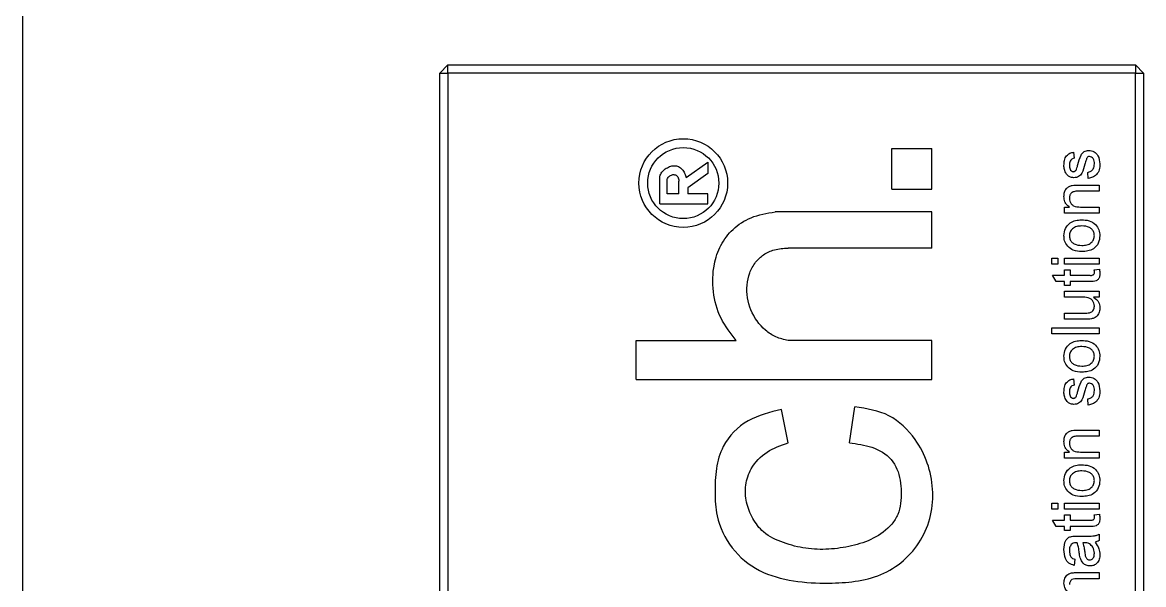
# Model space of a CAD drawing. Extents: x 150 to 4150, y 50 to 2920.
# Drawn here: x 410.8 to 584.8, y 1855.4 to 1942.8 of the extents above; entities that cross this region are included whole.
import ezdxf

# ---------------------------------------------------------------- set-up
doc = ezdxf.new("R2010")
doc.units = 0
doc.header["$LTSCALE"] = 10
doc.linetypes.add('SLD-KATı', pattern=[0])
doc.layers.get('0').update_dxf_attribs({"linetype": 'CONTINUOUS'})

msp = doc.modelspace()

# ---------------------------------------------------------------- linework, layer by layer
at = {"color": 7, "linetype": 'SLD-KATı'}
for p, q in [((410.78, 2138.92), (410.78, 1418.92)), ((475.55, 1934.9), (476.8, 1936.15)), ((476.8, 1934.9), (476.8, 1936.15)), ((476.8, 1936.15), (583.57, 1936.15)), ((583.57, 1936.15), (583.57, 1934.9)), ((583.57, 1936.15), (584.82, 1934.9)), ((475.55, 1620.16), (475.55, 1934.9)), ((475.55, 1934.9), (476.8, 1934.9)), ((476.8, 1934.9), (476.8, 1620.16)), ((583.57, 1934.9), (476.8, 1934.9)), ((583.57, 1620.16), (583.57, 1934.9)), ((583.57, 1934.9), (584.82, 1934.9)), ((584.82, 1934.9), (584.82, 1620.16)), ((545.72, 1916.85), (545.72, 1923.18)), ((545.72, 1923.18), (551.96, 1923.18)), ((551.96, 1916.85), (551.96, 1923.18)), ((573.96, 1922.6), (574.06, 1921.65)), ((513.81, 1918.66), (517.16, 1921.05)), ((517.16, 1921.05), (517.16, 1919.28)), ((509.71, 1914.6), (509.71, 1918.88)), ((510.84, 1916.11), (510.84, 1918.12)), ((512.68, 1916.11), (512.68, 1918.12)), ((517.16, 1919.28), (514.06, 1917.06)), ((576.24, 1918.53), (576.14, 1919.47)), ((514.06, 1917.06), (514.06, 1916.11)), ((545.72, 1916.85), (551.96, 1916.85)), ((574.64, 1917.48), (577.94, 1917.48)), ((577.94, 1916.54), (574.72, 1916.54)), ((577.94, 1917.48), (577.94, 1916.54)), ((509.71, 1914.6), (517.16, 1914.6)), ((512.68, 1916.11), (510.84, 1916.11)), ((517.16, 1916.11), (514.06, 1916.11)), ((517.16, 1914.6), (517.16, 1916.11)), ((551.96, 1913.32), (527.62, 1913.32)), ((551.96, 1907.71), (551.96, 1913.32)), ((572.54, 1914.08), (573.3, 1914.08)), ((572.54, 1913.13), (572.54, 1914.08)), ((577.94, 1913.13), (572.54, 1913.13)), ((575.05, 1914.08), (577.94, 1914.08)), ((577.94, 1914.08), (577.94, 1913.13)), ((551.96, 1907.71), (529.64, 1907.71)), ((570.56, 1906.13), (571.5, 1906.13)), ((570.56, 1905.18), (570.56, 1906.13)), ((571.5, 1906.13), (571.5, 1905.18)), ((572.54, 1906.13), (577.94, 1906.13)), ((572.54, 1905.18), (572.54, 1906.13)), ((577.94, 1906.13), (577.94, 1905.18)), ((571.5, 1905.18), (570.56, 1905.18)), ((577.94, 1905.18), (572.54, 1905.18)), ((572.54, 1904.33), (573.4, 1904.33)), ((572.54, 1903.47), (572.54, 1904.33)), ((573.4, 1904.33), (573.4, 1903.47)), ((577.16, 1904.33), (577.95, 1904.42)), ((570.69, 1903.47), (572.54, 1903.47)), ((571.23, 1902.53), (570.69, 1903.47)), ((572.54, 1902.53), (571.23, 1902.53)), ((572.54, 1901.87), (572.54, 1902.53)), ((573.4, 1903.47), (576.46, 1903.47)), ((573.4, 1902.53), (573.4, 1901.87)), ((576.42, 1902.53), (573.4, 1902.53)), ((573.4, 1901.87), (572.54, 1901.87)), ((572.54, 1901.01), (577.94, 1901.01)), ((572.54, 1900.07), (572.54, 1901.01)), ((577.94, 1901.01), (577.94, 1900.07)), ((575.38, 1900.07), (572.54, 1900.07)), ((577.94, 1900.07), (577.06, 1900.07)), ((572.54, 1897.61), (575.48, 1897.61)), ((572.54, 1896.66), (572.54, 1897.61)), ((570.56, 1895.33), (577.94, 1895.33)), ((570.56, 1894.39), (570.56, 1895.33)), ((575.87, 1896.66), (572.54, 1896.66)), ((577.94, 1895.33), (577.94, 1894.39)), ((577.94, 1894.39), (570.56, 1894.39)), ((506.04, 1893.34), (521.59, 1893.34)), ((506.04, 1887.31), (506.04, 1893.34)), ((551.96, 1893.34), (529.64, 1893.34)), ((551.96, 1887.31), (551.96, 1893.34)), ((506.04, 1887.31), (551.96, 1887.31)), ((573.96, 1887.38), (574.06, 1886.43)), ((576.24, 1883.31), (576.14, 1884.26)), ((529.64, 1877.43), (528.6, 1882.63)), ((539.15, 1877.43), (539.99, 1883.03)), ((574.64, 1879.43), (577.94, 1879.43)), ((577.94, 1878.48), (574.72, 1878.48)), ((577.94, 1879.43), (577.94, 1878.48)), ((572.54, 1876.02), (573.3, 1876.02)), ((572.54, 1875.07), (572.54, 1876.02)), ((577.94, 1875.07), (572.54, 1875.07)), ((575.05, 1876.02), (577.94, 1876.02)), ((577.94, 1876.02), (577.94, 1875.07)), ((570.56, 1868.07), (571.5, 1868.07)), ((570.56, 1867.12), (570.56, 1868.07)), ((571.5, 1868.07), (571.5, 1867.12)), ((572.54, 1868.07), (577.94, 1868.07)), ((572.54, 1867.12), (572.54, 1868.07)), ((577.94, 1868.07), (577.94, 1867.12)), ((571.5, 1867.12), (570.56, 1867.12)), ((577.94, 1867.12), (572.54, 1867.12)), ((572.54, 1866.27), (573.4, 1866.27)), ((572.54, 1865.42), (572.54, 1866.27)), ((573.4, 1866.27), (573.4, 1865.42)), ((577.16, 1866.27), (577.95, 1866.37)), ((570.69, 1865.42), (572.54, 1865.42)), ((571.23, 1864.47), (570.69, 1865.42)), ((572.54, 1864.47), (571.23, 1864.47)), ((572.54, 1863.81), (572.54, 1864.47)), ((573.4, 1865.42), (576.46, 1865.42)), ((573.4, 1864.47), (573.4, 1863.81)), ((576.42, 1864.47), (573.4, 1864.47)), ((573.4, 1863.81), (572.54, 1863.81)), ((574.44, 1862.96), (575.6, 1862.96)), ((577.94, 1863.24), (577.94, 1862.29)), ((575.66, 1861.91), (575.38, 1861.92)), ((574.15, 1859.36), (574.06, 1858.41)), ((574.25, 1857.29), (577.94, 1857.29)), ((577.94, 1857.29), (577.94, 1856.34)), ((577.94, 1856.34), (574.6, 1856.34))]:
    msp.add_line(p, q, dxfattribs=at)
for radius in [6.89, 5.52]:
    msp.add_circle((513.36, 1917.8), radius, dxfattribs=at)
for points, knots in [([(572.45, 1920.53), (572.47, 1920.8), (572.5, 1921.33), (572.79, 1922.04), (573.35, 1922.47), (573.76, 1922.56), (573.96, 1922.6)], [0, 0, 0, 0, 0.28074, 0.560426, 0.779444, 1, 1, 1, 1]), ([(574.06, 1921.65), (573.93, 1921.62), (573.67, 1921.55), (573.34, 1921.16), (573.32, 1920.82), (573.3, 1920.6)], [0, 0, 0, 0, 0.280303, 0.560235, 1, 1, 1, 1]), ([(574.62, 1920.69), (574.75, 1921.19), (574.91, 1921.8), (575.3, 1922.45), (575.59, 1922.7), (575.94, 1922.86), (576.19, 1922.87), (576.32, 1922.88)], [0, 0, 0, 0, 0.500444, 0.62539, 0.750273, 0.875063, 1, 1, 1, 1]), ([(575.98, 1921.61), (575.92, 1921.45), (575.81, 1921.16), (575.74, 1920.85), (575.7, 1920.72)], [0, 0, 0, 0, 0.559785, 1, 1, 1, 1]), ([(576.42, 1921.93), (576.36, 1921.93), (576.25, 1921.92), (576.09, 1921.8), (576.02, 1921.68), (575.98, 1921.61)], [0, 0, 0, 0, 0.279732, 0.559805, 1, 1, 1, 1]), ([(576.32, 1922.88), (576.6, 1922.84), (577.17, 1922.74), (577.91, 1921.95), (577.99, 1921.22), (578.03, 1920.77)], [0, 0, 0, 0, 0.279942, 0.560036, 1, 1, 1, 1]), ([(577.18, 1920.78), (577.18, 1920.92), (577.17, 1921.21), (577.02, 1921.59), (576.76, 1921.88), (576.53, 1921.91), (576.42, 1921.93)], [0, 0, 0, 0, 0.281187, 0.560945, 0.781112, 1, 1, 1, 1]), ([(509.71, 1918.88), (509.81, 1919.09), (510, 1919.53), (510.56, 1920.02), (511.21, 1920.38), (511.93, 1920.55), (512.65, 1920.42), (513.2, 1919.94), (513.6, 1919.34), (513.74, 1918.89), (513.81, 1918.66)], [0, 0, 0, 0, 0.117845, 0.247558, 0.380498, 0.507595, 0.626829, 0.749573, 0.877996, 1, 1, 1, 1]), ([(572.83, 1919.21), (572.7, 1919.45), (572.48, 1919.86), (572.46, 1920.33), (572.45, 1920.53)], [0, 0, 0, 0, 0.558945, 1, 1, 1, 1]), ([(573.3, 1920.6), (573.31, 1920.37), (573.31, 1920.03), (573.56, 1919.71), (573.75, 1919.58), (573.86, 1919.57), (573.92, 1919.57)], [0, 0, 0, 0, 0.499788, 0.749115, 0.874588, 1, 1, 1, 1]), ([(573.92, 1919.57), (573.98, 1919.57), (574.08, 1919.58), (574.16, 1919.64), (574.2, 1919.67)], [0, 0, 0, 0, 0.5592408, 1, 1, 1, 1]), ([(575.7, 1920.72), (575.58, 1920.24), (575.43, 1919.64), (575.02, 1919.03), (574.63, 1918.71), (574.26, 1918.66), (574.01, 1918.62)], [0, 0, 0, 0, 0.501321, 0.626603, 0.751828, 1, 1, 1, 1]), ([(574.2, 1919.67), (574.25, 1919.72), (574.34, 1919.81), (574.39, 1919.93), (574.42, 1919.98)], [0, 0, 0, 0, 0.559037, 1, 1, 1, 1]), ([(574.42, 1919.98), (574.46, 1920.11), (574.53, 1920.35), (574.6, 1920.59), (574.62, 1920.69)], [0, 0, 0, 0, 0.559941, 1, 1, 1, 1]), ([(576.14, 1919.47), (576.31, 1919.51), (576.65, 1919.59), (577.12, 1920.05), (577.16, 1920.5), (577.18, 1920.78)], [0, 0, 0, 0, 0.281314, 0.561062, 1, 1, 1, 1]), ([(578.03, 1920.77), (578.02, 1920.47), (577.99, 1919.87), (577.58, 1919.11), (576.92, 1918.68), (576.47, 1918.58), (576.24, 1918.53)], [0, 0, 0, 0, 0.280735, 0.559288, 0.779305, 1, 1, 1, 1]), ([(510.84, 1918.12), (510.85, 1918.21), (510.87, 1918.4), (511.03, 1918.73), (511.31, 1918.97), (511.64, 1919.1), (511.89, 1919.13), (512.15, 1919.09), (512.37, 1918.95), (512.53, 1918.74), (512.65, 1918.46), (512.67, 1918.24), (512.68, 1918.12)], [0, 0, 0, 0, 0.093824, 0.184377, 0.361565, 0.448543, 0.532838, 0.615211, 0.699586, 0.782563, 0.880286, 1, 1, 1, 1]), ([(574.01, 1918.62), (573.75, 1918.66), (573.29, 1918.72), (572.97, 1919.06), (572.83, 1919.21)], [0, 0, 0, 0, 0.5589598, 1, 1, 1, 1]), ([(572.45, 1915.72), (572.47, 1915.94), (572.5, 1916.38), (572.79, 1916.95), (573.25, 1917.3), (573.59, 1917.39), (573.75, 1917.44)], [0, 0, 0, 0, 0.280213, 0.5599699, 0.7796498, 1, 1, 1, 1]), ([(574.72, 1916.54), (574.53, 1916.54), (574.15, 1916.53), (573.62, 1916.34), (573.34, 1915.91), (573.32, 1915.61), (573.3, 1915.46)], [0, 0, 0, 0, 0.281677, 0.559767, 0.779587, 1, 1, 1, 1]), ([(573.75, 1917.44), (573.92, 1917.45), (574.21, 1917.48), (574.51, 1917.48), (574.64, 1917.48)], [0, 0, 0, 0, 0.559839, 1, 1, 1, 1]), ([(573.3, 1914.08), (573.15, 1914.19), (572.87, 1914.41), (572.52, 1914.97), (572.48, 1915.44), (572.45, 1915.72)], [0, 0, 0, 0, 0.2805545, 0.5608228, 1, 1, 1, 1]), ([(573.3, 1915.46), (573.31, 1915.3), (573.34, 1914.98), (573.57, 1914.55), (574.11, 1914.1), (574.66, 1914.09), (575.05, 1914.08)], [0, 0, 0, 0, 0.187277, 0.374355, 0.56055, 1, 1, 1, 1]), ([(521.59, 1893.34), (520.72, 1894.45), (518.96, 1896.7), (517.86, 1900.9), (517.93, 1904.84), (519.07, 1908.2), (521.01, 1910.79), (523.96, 1912.72), (526.35, 1913.11), (527.62, 1913.32)], [0, 0, 0, 0, 0.160646, 0.324656, 0.487042, 0.606255, 0.725569, 0.852672, 1, 1, 1, 1]), ([(572.45, 1909.63), (572.49, 1910.02), (572.58, 1910.79), (573.33, 1911.64), (574.26, 1912.04), (574.86, 1912.07), (575.17, 1912.09)], [0, 0, 0, 0, 0.2795557, 0.5586049, 0.7789957, 1, 1, 1, 1]), ([(575.21, 1911.14), (574.95, 1911.13), (574.44, 1911.11), (573.79, 1910.77), (573.37, 1910.24), (573.32, 1909.83), (573.3, 1909.63)], [0, 0, 0, 0, 0.281066, 0.56031, 0.78017, 1, 1, 1, 1]), ([(575.17, 1912.09), (575.57, 1912.08), (576.37, 1912.05), (577.38, 1911.47), (577.94, 1910.57), (578, 1909.94), (578.03, 1909.63)], [0, 0, 0, 0, 0.281028, 0.559516, 0.779601, 1, 1, 1, 1]), ([(577.18, 1909.63), (577.17, 1909.81), (577.14, 1910.16), (576.84, 1910.61), (576.23, 1911.08), (575.63, 1911.12), (575.21, 1911.14)], [0, 0, 0, 0, 0.18704, 0.373939, 0.560988, 1, 1, 1, 1]), ([(573.04, 1907.98), (572.85, 1908.26), (572.5, 1908.76), (572.47, 1909.36), (572.45, 1909.63)], [0, 0, 0, 0, 0.559027, 1, 1, 1, 1]), ([(573.3, 1909.63), (573.32, 1909.46), (573.35, 1909.11), (573.63, 1908.66), (574.23, 1908.18), (574.82, 1908.14), (575.24, 1908.11)], [0, 0, 0, 0, 0.187132, 0.374021, 0.561092, 1, 1, 1, 1]), ([(578.03, 1909.63), (577.99, 1909.23), (577.91, 1908.44), (577.13, 1907.58), (576.17, 1907.21), (575.55, 1907.18), (575.24, 1907.17)], [0, 0, 0, 0, 0.279613, 0.558369, 0.778853, 1, 1, 1, 1]), ([(575.24, 1908.11), (575.5, 1908.12), (576.02, 1908.15), (576.69, 1908.47), (577.12, 1909.02), (577.16, 1909.43), (577.18, 1909.63)], [0, 0, 0, 0, 0.281134, 0.560369, 0.78016, 1, 1, 1, 1]), ([(529.64, 1893.34), (528.99, 1893.49), (527.72, 1893.79), (525.53, 1895.25), (523.58, 1897.98), (523.06, 1901.31), (523.59, 1903.86), (524.48, 1905.51), (525.82, 1906.77), (527.58, 1907.58), (528.92, 1907.66), (529.64, 1907.71)], [0, 0, 0, 0, 0.092525, 0.183625, 0.366354, 0.551251, 0.64228, 0.731515, 0.812063, 0.899095, 1, 1, 1, 1]), ([(575.24, 1907.17), (574.78, 1907.19), (573.95, 1907.23), (573.32, 1907.75), (573.04, 1907.98)], [0, 0, 0, 0, 0.560945, 1, 1, 1, 1]), ([(576.46, 1903.47), (576.64, 1903.46), (576.86, 1903.45), (577.07, 1903.59), (577.17, 1903.74), (577.18, 1903.87), (577.18, 1903.96)], [0, 0, 0, 0, 0.499603, 0.625242, 0.750356, 1, 1, 1, 1]), ([(577.18, 1903.96), (577.18, 1904.02), (577.18, 1904.15), (577.16, 1904.27), (577.16, 1904.33)], [0, 0, 0, 0, 0.559954, 1, 1, 1, 1]), ([(577.95, 1904.42), (577.98, 1904.3), (578.02, 1904.08), (578.03, 1903.85), (578.03, 1903.75)], [0, 0, 0, 0, 0.560076, 1, 1, 1, 1]), ([(578.03, 1903.75), (578.03, 1903.61), (578.02, 1903.31), (577.85, 1902.88), (577.31, 1902.47), (576.79, 1902.51), (576.42, 1902.53)], [0, 0, 0, 0, 0.187437, 0.373828, 0.55947, 1, 1, 1, 1]), ([(577.18, 1898.68), (577.17, 1898.84), (577.13, 1899.16), (576.9, 1899.6), (576.33, 1900.06), (575.77, 1900.06), (575.38, 1900.07)], [0, 0, 0, 0, 0.187109, 0.374258, 0.560836, 1, 1, 1, 1]), ([(577.06, 1900.07), (577.37, 1899.83), (577.92, 1899.41), (578, 1898.73), (578.03, 1898.43)], [0, 0, 0, 0, 0.559453, 1, 1, 1, 1]), ([(575.48, 1897.61), (575.66, 1897.6), (575.97, 1897.6), (576.29, 1897.64), (576.43, 1897.66)], [0, 0, 0, 0, 0.560204, 1, 1, 1, 1]), ([(576.43, 1897.66), (576.55, 1897.7), (576.79, 1897.79), (577.12, 1898.14), (577.16, 1898.48), (577.18, 1898.68)], [0, 0, 0, 0, 0.280868, 0.561183, 1, 1, 1, 1]), ([(578.03, 1898.43), (578.02, 1898.21), (577.98, 1897.76), (577.68, 1897.2), (577.23, 1896.84), (576.89, 1896.75), (576.72, 1896.71)], [0, 0, 0, 0, 0.280285, 0.560181, 0.77959, 1, 1, 1, 1]), ([(576.72, 1896.71), (576.56, 1896.69), (576.28, 1896.66), (576, 1896.66), (575.87, 1896.66)], [0, 0, 0, 0, 0.559811, 1, 1, 1, 1]), ([(572.45, 1890.89), (572.49, 1891.27), (572.58, 1892.05), (573.33, 1892.89), (574.26, 1893.3), (574.86, 1893.33), (575.17, 1893.35)], [0, 0, 0, 0, 0.279559, 0.558604, 0.778996, 1, 1, 1, 1]), ([(575.21, 1892.4), (574.95, 1892.39), (574.44, 1892.36), (573.79, 1892.03), (573.37, 1891.49), (573.32, 1891.09), (573.3, 1890.89)], [0, 0, 0, 0, 0.281065, 0.560307, 0.780171, 1, 1, 1, 1]), ([(575.17, 1893.35), (575.57, 1893.33), (576.37, 1893.31), (577.38, 1892.73), (577.94, 1891.83), (578, 1891.2), (578.03, 1890.89)], [0, 0, 0, 0, 0.281027, 0.559513, 0.779598, 1, 1, 1, 1]), ([(577.18, 1890.89), (577.17, 1891.06), (577.14, 1891.41), (576.84, 1891.86), (576.23, 1892.34), (575.63, 1892.37), (575.21, 1892.4)], [0, 0, 0, 0, 0.187039, 0.373943, 0.560991, 1, 1, 1, 1]), ([(573.04, 1889.23), (572.85, 1889.51), (572.5, 1890.02), (572.47, 1890.62), (572.45, 1890.89)], [0, 0, 0, 0, 0.559032, 1, 1, 1, 1]), ([(573.3, 1890.89), (573.32, 1890.71), (573.35, 1890.37), (573.63, 1889.91), (574.23, 1889.44), (574.82, 1889.4), (575.24, 1889.37)], [0, 0, 0, 0, 0.187133, 0.374017, 0.561089, 1, 1, 1, 1]), ([(578.03, 1890.89), (577.99, 1890.49), (577.91, 1889.7), (577.13, 1888.84), (576.17, 1888.47), (575.55, 1888.44), (575.24, 1888.42)], [0, 0, 0, 0, 0.27961, 0.558366, 0.778852, 1, 1, 1, 1]), ([(575.24, 1889.37), (575.5, 1889.38), (576.02, 1889.4), (576.69, 1889.72), (577.12, 1890.27), (577.16, 1890.68), (577.18, 1890.89)], [0, 0, 0, 0, 0.281136, 0.560372, 0.780159, 1, 1, 1, 1]), ([(575.24, 1888.42), (574.78, 1888.44), (573.95, 1888.48), (573.32, 1889), (573.04, 1889.23)], [0, 0, 0, 0, 0.560942, 1, 1, 1, 1]), ([(572.45, 1885.32), (572.47, 1885.58), (572.5, 1886.11), (572.79, 1886.82), (573.35, 1887.26), (573.76, 1887.34), (573.96, 1887.38)], [0, 0, 0, 0, 0.28074, 0.560426, 0.779444, 1, 1, 1, 1]), ([(574.62, 1885.48), (574.75, 1885.97), (574.91, 1886.58), (575.3, 1887.23), (575.59, 1887.49), (575.94, 1887.64), (576.19, 1887.66), (576.32, 1887.67)], [0, 0, 0, 0, 0.500438, 0.62539, 0.750272, 0.875063, 1, 1, 1, 1]), ([(576.42, 1886.72), (576.36, 1886.71), (576.25, 1886.7), (576.09, 1886.59), (576.02, 1886.47), (575.98, 1886.39)], [0, 0, 0, 0, 0.279728, 0.5598025, 1, 1, 1, 1]), ([(576.32, 1887.67), (576.6, 1887.62), (577.17, 1887.53), (577.91, 1886.74), (577.99, 1886), (578.03, 1885.55)], [0, 0, 0, 0, 0.279942, 0.560036, 1, 1, 1, 1]), ([(577.18, 1885.56), (577.18, 1885.71), (577.17, 1886), (577.02, 1886.38), (576.76, 1886.66), (576.53, 1886.7), (576.42, 1886.72)], [0, 0, 0, 0, 0.281189, 0.560949, 0.78111, 1, 1, 1, 1]), ([(572.83, 1884), (572.7, 1884.23), (572.48, 1884.64), (572.46, 1885.11), (572.45, 1885.32)], [0, 0, 0, 0, 0.558945, 1, 1, 1, 1]), ([(574.06, 1886.43), (573.93, 1886.4), (573.67, 1886.33), (573.34, 1885.95), (573.32, 1885.6), (573.3, 1885.39)], [0, 0, 0, 0, 0.280305, 0.56023, 1, 1, 1, 1]), ([(573.3, 1885.39), (573.31, 1885.16), (573.31, 1884.82), (573.56, 1884.49), (573.75, 1884.37), (573.86, 1884.36), (573.92, 1884.35)], [0, 0, 0, 0, 0.499785, 0.749121, 0.874586, 1, 1, 1, 1]), ([(575.7, 1885.51), (575.58, 1885.03), (575.43, 1884.43), (575.02, 1883.81), (574.63, 1883.49), (574.26, 1883.44), (574.01, 1883.41)], [0, 0, 0, 0, 0.50132, 0.626607, 0.751829, 1, 1, 1, 1]), ([(574.42, 1884.76), (574.46, 1884.9), (574.53, 1885.13), (574.6, 1885.37), (574.62, 1885.48)], [0, 0, 0, 0, 0.559941, 1, 1, 1, 1]), ([(575.98, 1886.39), (575.92, 1886.23), (575.81, 1885.94), (575.74, 1885.64), (575.7, 1885.51)], [0, 0, 0, 0, 0.559804, 1, 1, 1, 1]), ([(576.14, 1884.26), (576.31, 1884.3), (576.65, 1884.37), (577.12, 1884.83), (577.16, 1885.28), (577.18, 1885.56)], [0, 0, 0, 0, 0.281314, 0.561062, 1, 1, 1, 1]), ([(578.03, 1885.55), (578.02, 1885.25), (577.99, 1884.66), (577.58, 1883.89), (576.92, 1883.46), (576.47, 1883.36), (576.24, 1883.31)], [0, 0, 0, 0, 0.280735, 0.559287, 0.779307, 1, 1, 1, 1]), ([(574.01, 1883.41), (573.75, 1883.44), (573.29, 1883.5), (572.97, 1883.85), (572.83, 1884)], [0, 0, 0, 0, 0.5589598, 1, 1, 1, 1]), ([(573.92, 1884.35), (573.98, 1884.36), (574.08, 1884.37), (574.16, 1884.43), (574.2, 1884.45)], [0, 0, 0, 0, 0.559246, 1, 1, 1, 1]), ([(574.2, 1884.45), (574.25, 1884.5), (574.34, 1884.59), (574.39, 1884.71), (574.42, 1884.76)], [0, 0, 0, 0, 0.559037, 1, 1, 1, 1]), ([(528.6, 1882.63), (526.81, 1882.2), (523.21, 1881.32), (519.52, 1877.62), (518.36, 1873.43), (518.24, 1869.77), (518.47, 1865.47), (520.63, 1860.88), (525.02, 1857.25), (530.45, 1855.83), (535.49, 1855.57), (540.07, 1855.81), (544.11, 1856.79), (547.69, 1858.99), (550.39, 1862.22), (551.95, 1866.12), (552.25, 1870.28), (551.42, 1874.37), (549.31, 1878.46), (545.53, 1882.18), (541.83, 1882.75), (539.99, 1883.03)], [0, 0, 0, 0, 0.06225, 0.125088, 0.166163, 0.20824, 0.249754, 0.312267, 0.374879, 0.437631, 0.500185, 0.547, 0.593694, 0.640652, 0.687739, 0.734905, 0.781618, 0.828364, 0.875287, 0.937594, 1, 1, 1, 1]), ([(572.45, 1877.66), (572.47, 1877.88), (572.5, 1878.32), (572.79, 1878.89), (573.25, 1879.25), (573.59, 1879.34), (573.75, 1879.38)], [0, 0, 0, 0, 0.28022, 0.559976, 0.77965, 1, 1, 1, 1]), ([(574.72, 1878.48), (574.53, 1878.48), (574.15, 1878.48), (573.62, 1878.28), (573.34, 1877.85), (573.32, 1877.55), (573.3, 1877.4)], [0, 0, 0, 0, 0.281676, 0.559768, 0.779587, 1, 1, 1, 1]), ([(573.75, 1879.38), (573.92, 1879.4), (574.21, 1879.43), (574.51, 1879.43), (574.64, 1879.43)], [0, 0, 0, 0, 0.559839, 1, 1, 1, 1]), ([(539.15, 1877.43), (540.33, 1877.29), (542.68, 1877), (545.95, 1875.13), (547.27, 1871.61), (547.23, 1868.65), (546.78, 1866.28), (545.43, 1864.26), (542.96, 1862.44), (539.5, 1861.36), (535.96, 1860.82), (532.36, 1860.94), (528.93, 1861.84), (525.86, 1863.21), (524.07, 1865.67), (523.04, 1868.17), (522.91, 1870.91), (523.87, 1873.78), (526.23, 1876.26), (528.5, 1877.04), (529.64, 1877.43)], [0, 0, 0, 0, 0.062392, 0.124774, 0.186086, 0.249352, 0.279988, 0.31127, 0.374874, 0.437234, 0.50023, 0.562762, 0.625171, 0.687175, 0.734206, 0.781196, 0.828122, 0.875005, 0.937496, 1, 1, 1, 1]), ([(573.3, 1876.02), (573.15, 1876.13), (572.87, 1876.35), (572.52, 1876.91), (572.48, 1877.38), (572.45, 1877.66)], [0, 0, 0, 0, 0.2805545, 0.5608228, 1, 1, 1, 1]), ([(573.3, 1877.4), (573.31, 1877.24), (573.34, 1876.93), (573.57, 1876.5), (574.11, 1876.05), (574.66, 1876.03), (575.05, 1876.02)], [0, 0, 0, 0, 0.187278, 0.374356, 0.560547, 1, 1, 1, 1]), ([(572.45, 1871.58), (572.49, 1871.96), (572.58, 1872.74), (573.33, 1873.58), (574.26, 1873.99), (574.86, 1874.02), (575.17, 1874.03)], [0, 0, 0, 0, 0.2795554, 0.5586042, 0.7789965, 1, 1, 1, 1]), ([(575.21, 1873.09), (574.95, 1873.08), (574.44, 1873.05), (573.79, 1872.72), (573.37, 1872.18), (573.32, 1871.78), (573.3, 1871.58)], [0, 0, 0, 0, 0.281066, 0.560305, 0.78017, 1, 1, 1, 1]), ([(575.17, 1874.03), (575.57, 1874.02), (576.37, 1873.99), (577.38, 1873.42), (577.94, 1872.52), (578, 1871.89), (578.03, 1871.58)], [0, 0, 0, 0, 0.281028, 0.559516, 0.779601, 1, 1, 1, 1]), ([(577.18, 1871.58), (577.17, 1871.75), (577.14, 1872.1), (576.84, 1872.55), (576.23, 1873.03), (575.63, 1873.06), (575.21, 1873.09)], [0, 0, 0, 0, 0.18704, 0.373939, 0.560988, 1, 1, 1, 1]), ([(573.04, 1869.92), (572.85, 1870.2), (572.5, 1870.7), (572.47, 1871.31), (572.45, 1871.58)], [0, 0, 0, 0, 0.5590226, 1, 1, 1, 1]), ([(573.3, 1871.58), (573.32, 1871.4), (573.35, 1871.05), (573.63, 1870.6), (574.23, 1870.12), (574.82, 1870.08), (575.24, 1870.06)], [0, 0, 0, 0, 0.187133, 0.374017, 0.561089, 1, 1, 1, 1]), ([(578.03, 1871.58), (577.99, 1871.18), (577.91, 1870.39), (577.13, 1869.53), (576.17, 1869.16), (575.55, 1869.13), (575.24, 1869.11)], [0, 0, 0, 0, 0.2796092, 0.5583689, 0.7788528, 1, 1, 1, 1]), ([(575.24, 1870.06), (575.5, 1870.07), (576.02, 1870.09), (576.69, 1870.41), (577.12, 1870.96), (577.16, 1871.37), (577.18, 1871.58)], [0, 0, 0, 0, 0.281134, 0.560369, 0.78016, 1, 1, 1, 1]), ([(575.24, 1869.11), (574.78, 1869.13), (573.95, 1869.17), (573.32, 1869.69), (573.04, 1869.92)], [0, 0, 0, 0, 0.560942, 1, 1, 1, 1]), ([(578.03, 1865.7), (578.03, 1865.55), (578.02, 1865.25), (577.85, 1864.83), (577.31, 1864.42), (576.79, 1864.45), (576.42, 1864.47)], [0, 0, 0, 0, 0.187437, 0.373828, 0.55947, 1, 1, 1, 1]), ([(576.46, 1865.42), (576.64, 1865.41), (576.86, 1865.39), (577.07, 1865.54), (577.17, 1865.68), (577.18, 1865.81), (577.18, 1865.9)], [0, 0, 0, 0, 0.499605, 0.625255, 0.750354, 1, 1, 1, 1]), ([(577.18, 1865.9), (577.18, 1865.97), (577.18, 1866.09), (577.16, 1866.22), (577.16, 1866.27)], [0, 0, 0, 0, 0.559954, 1, 1, 1, 1]), ([(577.95, 1866.37), (577.98, 1866.24), (578.02, 1866.02), (578.03, 1865.8), (578.03, 1865.7)], [0, 0, 0, 0, 0.560088, 1, 1, 1, 1]), ([(572.45, 1860.86), (572.48, 1861.35), (572.51, 1862.04), (573.08, 1862.75), (573.45, 1862.86), (573.63, 1862.91)], [0, 0, 0, 0, 0.559256, 0.779181, 1, 1, 1, 1]), ([(573.63, 1862.91), (573.78, 1862.93), (574.05, 1862.96), (574.32, 1862.96), (574.44, 1862.96)], [0, 0, 0, 0, 0.55982, 1, 1, 1, 1]), ([(575.6, 1862.96), (575.87, 1862.96), (576.31, 1862.96), (576.93, 1862.98), (577.45, 1863.04), (577.78, 1863.17), (577.94, 1863.24)], [0, 0, 0, 0, 0.340214, 0.560339, 0.780171, 1, 1, 1, 1]), ([(577.94, 1862.29), (577.83, 1862.22), (577.62, 1862.09), (577.38, 1862.03), (577.28, 1862.01)], [0, 0, 0, 0, 0.559753, 1, 1, 1, 1]), ([(574.06, 1858.41), (573.77, 1858.5), (573.18, 1858.67), (572.53, 1859.61), (572.48, 1860.38), (572.45, 1860.86)], [0, 0, 0, 0, 0.280419, 0.559298, 1, 1, 1, 1]), ([(573.59, 1861.67), (573.49, 1861.5), (573.31, 1861.2), (573.3, 1860.84), (573.3, 1860.69)], [0, 0, 0, 0, 0.55786, 1, 1, 1, 1]), ([(573.3, 1860.69), (573.31, 1860.53), (573.32, 1860.21), (573.46, 1859.76), (573.79, 1859.48), (574.03, 1859.4), (574.15, 1859.36)], [0, 0, 0, 0, 0.280846, 0.559757, 0.77949, 1, 1, 1, 1]), ([(574.31, 1861.92), (574.16, 1861.91), (573.89, 1861.91), (573.68, 1861.74), (573.59, 1861.67)], [0, 0, 0, 0, 0.561903, 1, 1, 1, 1]), ([(574.53, 1861.91), (574.49, 1861.91), (574.42, 1861.91), (574.34, 1861.92), (574.31, 1861.92)], [0, 0, 0, 0, 0.56017, 1, 1, 1, 1]), ([(574.84, 1860.35), (574.81, 1860.65), (574.74, 1861.17), (574.6, 1861.69), (574.53, 1861.91)], [0, 0, 0, 0, 0.5601856, 1, 1, 1, 1]), ([(575.38, 1861.92), (575.46, 1861.65), (575.59, 1861.19), (575.65, 1860.7), (575.68, 1860.49)], [0, 0, 0, 0, 0.559757, 1, 1, 1, 1]), ([(576.41, 1861.77), (576.27, 1861.82), (576.03, 1861.91), (575.77, 1861.91), (575.66, 1861.91)], [0, 0, 0, 0, 0.559012, 1, 1, 1, 1]), ([(575.68, 1860.49), (575.71, 1860.22), (575.74, 1859.88), (575.93, 1859.53), (576.08, 1859.38), (576.26, 1859.28), (576.39, 1859.27), (576.46, 1859.27)], [0, 0, 0, 0, 0.500269, 0.625322, 0.750253, 0.875132, 1, 1, 1, 1]), ([(577.18, 1860.3), (577.14, 1860.63), (577.07, 1861.23), (576.61, 1861.61), (576.41, 1861.77)], [0, 0, 0, 0, 0.559765, 1, 1, 1, 1]), ([(577.28, 1862.01), (577.52, 1861.69), (577.95, 1861.11), (578.01, 1860.4), (578.03, 1860.09)], [0, 0, 0, 0, 0.559971, 1, 1, 1, 1]), ([(574.98, 1859.57), (574.95, 1859.72), (574.89, 1859.97), (574.86, 1860.24), (574.84, 1860.35)], [0, 0, 0, 0, 0.559928, 1, 1, 1, 1]), ([(576.51, 1858.32), (576.31, 1858.34), (575.91, 1858.38), (575.29, 1858.8), (575.1, 1859.28), (574.98, 1859.57)], [0, 0, 0, 0, 0.280465, 0.560973, 1, 1, 1, 1]), ([(576.46, 1859.27), (576.55, 1859.28), (576.72, 1859.3), (576.94, 1859.46), (577.15, 1859.79), (577.17, 1860.09), (577.18, 1860.3)], [0, 0, 0, 0, 0.18656, 0.373452, 0.560596, 1, 1, 1, 1]), ([(578.03, 1860.09), (578.02, 1859.84), (577.99, 1859.35), (577.63, 1858.73), (577.09, 1858.37), (576.7, 1858.34), (576.51, 1858.32)], [0, 0, 0, 0, 0.28081, 0.559694, 0.779687, 1, 1, 1, 1]), ([(572.45, 1855.65), (572.47, 1855.92), (572.51, 1856.44), (573, 1857.04), (573.64, 1857.26), (574.05, 1857.28), (574.25, 1857.29)], [0, 0, 0, 0, 0.280317, 0.558234, 0.778705, 1, 1, 1, 1]), ([(573.45, 1854.02), (573.14, 1854.25), (572.58, 1854.67), (572.49, 1855.35), (572.45, 1855.65)], [0, 0, 0, 0, 0.560025, 1, 1, 1, 1]), ([(574.6, 1856.34), (574.28, 1856.35), (573.88, 1856.36), (573.52, 1856.07), (573.34, 1855.81), (573.32, 1855.58), (573.3, 1855.43)], [0, 0, 0, 0, 0.499049, 0.624576, 0.750304, 1, 1, 1, 1])]:
    msp.add_open_spline(points, degree=3, knots=knots, dxfattribs=at)

doc.saveas('drawing.dxf')
